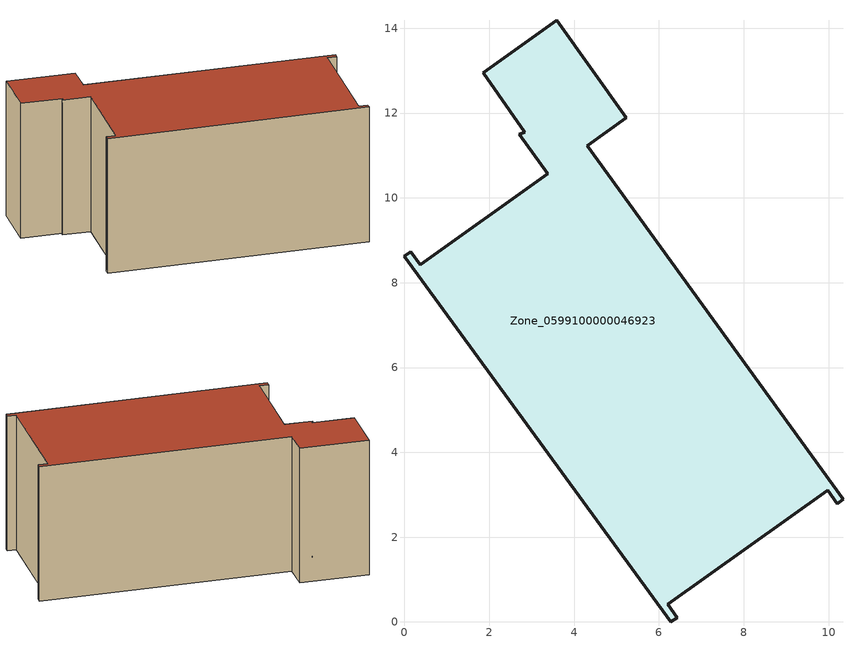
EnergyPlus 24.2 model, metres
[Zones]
Zone_0599100000046923
 floor ground (C_G): 4.31,11.23 10.34,2.89 10.2,2.79 9.98,3.1 6.21,0.41 6.43,0.1 6.28,0 0,8.62 0.15,8.73 0.37,8.42 3.38,10.56 2.71,11.5 2.83,11.55 1.86,12.95 3.59,14.19 5.23,11.89 z0
 wall outside (C_F): 5.23,11.89 3.59,14.19 1.86,12.95 2.83,11.55 2.71,11.5 3.38,10.56 0.37,8.42 0.15,8.73 0,8.62 6.28,0 6.43,0.1 6.21,0.41 9.98,3.1 10.2,2.79 10.34,2.89 4.31,11.23 5.23,11.89 z0:5.84
 roof outside (C_R): 10.34,2.89 4.31,11.23 5.23,11.89 3.59,14.19 1.86,12.95 2.83,11.55 2.71,11.5 3.38,10.56 0.37,8.42 0.15,8.73 0,8.62 6.28,0 6.43,0.1 6.21,0.41 9.98,3.1 10.2,2.79 z5.84
[BUILDING]
Pand.0599100000046923: North Axis=0; Terrain=City; Loads Convergence Tolerance Value=0.04; Temperature Convergence Tolerance Value=0.4; Solar Distribution=FullExterior; Maximum Number of Warmup Days=25; Minimum Number of Warmup Days=1
[Site:Location]
Rotterdam.The.Hague.AP_ZH_NLD Design_Conditions: Latitude=51.96; Longitude=4.45; Time Zone=1; Elevation=-4.5
[SITE:GROUNDTEMPERATURE:BUILDINGSURFACE]
18, 18, 18, 18, 18, 18, 18, 18, 18, 18, 18, 18
[MATERIAL] Thermal Absorptance=0.9; Solar Absorptance=0.7; Visible Absorptance=0.7
Name | Roughness | Thickness | Conductivity | Density | Specific Heat
G.TI.1975-1991 | MediumSmooth | 0.15 | 0.288461 | 540 | 1210
F.TI.1975-1991 | Rough | 0.3 | 0.230769 | 1920 | 840
R.TI.1975-1991 | MediumRough | 0.2 | 0.153846 | 1500 | 1000
[CONSTRUCTION]
C_G: G.TI.1975-1991
C_F: F.TI.1975-1991
C_R: R.TI.1975-1991
[ZONE]
Zone_0599100000046923: Type=1; Multiplier=1; Ceiling Height=Autocalculate; Volume=Autocalculate; Floor Area=autocalculate; Part of Total Floor Area=Yes
[ZONEINFILTRATION:DESIGNFLOWRATE]
Infil_Zone_0599100000046923: Zone or ZoneList or Space or SpaceList=Zone_0599100000046923; Schedule=AlwaysOn; Design Flow Rate Calculation Method=Flow/Area; Flow Rate per Floor Area=0.003; Constant Term Coefficient=1; Temperature Term Coefficient=0; Velocity Term Coefficient=0; Velocity Squared Term Coefficient=0
[HVACTEMPLATE:ZONE:IDEALLOADSAIRSYSTEM]
Zone_0599100000046923: Maximum Heating Supply Air Temperature=50; Minimum Cooling Supply Air Temperature=13; Maximum Heating Supply Air Humidity Ratio=0.0156; Minimum Cooling Supply Air Humidity Ratio=0.0077; Heating Limit=NoLimit; Cooling Limit=NoLimit; Dehumidification Control Type=ConstantSensibleHeatRatio; Cooling Sensible Heat Ratio=0.7; Dehumidification Setpoint=60; Humidification Control Type=None; Humidification Setpoint=30; Outdoor Air Method=None; Outdoor Air Flow Rate per Person=0.00944; Outdoor Air Flow Rate per Zone Floor Area=0; Outdoor Air Flow Rate per Zone=0; Demand Controlled Ventilation Type=None; Outdoor Air Economizer Type=NoEconomizer; Heat Recovery Type=None; Sensible Heat Recovery Effectiveness=0.7; Latent Heat Recovery Effectiveness=0.65
[ZONECONTROL:THERMOSTAT]
ThermostatControl_Zone_0599100000046923: Zone or ZoneList=Zone_0599100000046923; Control Type Schedule=DualSetpointControlType; Control 1=Thermostat_Zone_0599100000046923; Temperature Difference Between Cutout And Setpoint=0
[THERMOSTATSETPOINT:DUALSETPOINT]
Thermostat_Zone_0599100000046923: Heating Setpoint Temperature Schedule=HeatingSetpoint_Zone_0599100000046923; Cooling Setpoint Temperature Schedule=CoolingSetpoint_Zone_0599100000046923
[SCHEDULE:COMPACT]
HeatingSetpoint_Zone_0599100000046923: Through: 12/31, For: AllDays, Until: 24:00, 21
CoolingSetpoint_Zone_0599100000046923: Through: 12/31, For: AllDays, Until: 24:00, 24
DualSetpointControlType: Through: 12/31, For: AllDays, Until: 24:00, 4
AlwaysOn: Through: 12/31, For: AllDays, Until: 24:00, 1
